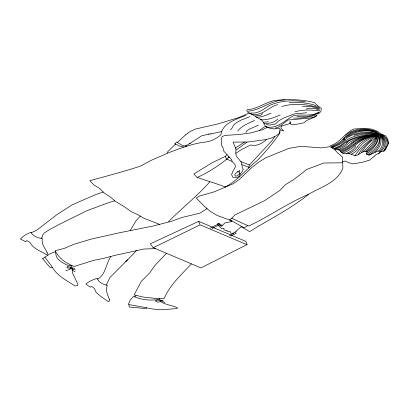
<?xml version="1.0" encoding="UTF-8"?>
<svg xmlns="http://www.w3.org/2000/svg" width="409" height="409" viewBox="0 0 409 409"><rect width="100%" height="100%" fill="white"/><g stroke="black" fill="none" stroke-linecap="round" stroke-linejoin="round"><path stroke-width="0.61" d="M219.648 224.413L219.454 223.508L218.283 223.396L217.644 223.651L217.547 224.383M342.451 162.726L342.716 157.281L337.921 153.16L334.582 149.628L330.002 146.678L321.223 147.91L300.84 146.299L288.713 148.411L265.64 157.874L259.117 161.923L251.857 167.445L239.193 179.566L233.324 183.702L214.444 191.755L198.999 196.243L196.335 198.068L204.582 206.545L210.466 211.555L217.337 215.533L228.805 219.715L231.489 221.243M280.007 129.806L279.398 133.283M279.976 131.401L279.863 133.104C273.069 142.986 265.339 152.199 256.97 160.783C246.136 169.249 237.787 180.614 225.231 186.944C216.213 183.365 206.734 180.982 197.659 177.491M248.917 167.393L249.224 164.893M374.889 155.993L375.063 155.21L379.951 152.659M41.989 237.655L42.705 234.986L44.126 233.135L48.579 230.155L59.259 224.398L86.672 210.829L106.969 203.227L114.801 200.758M167.404 153.022L167.838 151.56L175.522 144.106M41.457 238.58L41.815 237.552M243.125 169.536L242.338 171.402L240.594 173.615L239.807 173.769M240.226 174.27L239.347 176.115L237.189 177.491L232.828 177.291L231.606 174.571L232.828 171.351L235.359 166.969L235.047 164.49L232.251 161.693L231.596 159.546L223.861 151.238L223.104 148.15L221.33 144.888L221.698 142.746L221.566 139.004L222.113 136.504L225.287 135.389L238.795 134.541L251.177 132.869L260.722 130.144M239.025 172.91L239.807 170.441L237.455 171.903M130.215 230.553L136.1 220.702L140.287 216.1M70.89 267.696L69.873 269.454L65.803 270.63M110.89 256.469C106.028 263.381 105.67 274.92 97.603 279.127M245.937 132.485L246.959 130.722L249.367 129.167L258.442 125.118M274.69 136.606L272.379 140.205L249.48 164.991L240.891 161.652M237.782 131.008C241.76 125.543 248.779 123.334 254.628 120.43M366.096 153.856L367.083 152.531L367.088 151.944C362.773 149.766 359.214 155.497 354.951 155.819C351.551 153.907 347.497 153.058 343.637 153.687L341.091 152.214L339.71 150.072L335.999 149.561L330.457 145.701C340.002 142.802 344.889 132.966 353.78 129.04L364.23 128.314L372.021 129.121L377.732 131.417L380.416 133.687L385.621 135.814L387.793 139.305L388.55 143.406L386.5 147.521L384.711 150.906L381.142 151.657L378.085 150.901M226.806 159.321L228.764 156.754M209.812 181.852C197.051 196.177 182.041 208.155 168.503 221.606M134.852 296.898L135.987 295.589M160.655 300.727L161.161 300.14L163.196 300.431L160.906 300.871M230.395 129.806L232.184 127.894L233.575 125.036L236.422 122.685L241.233 120.041L250.052 116.601M166.489 253.309L155.251 265.088L149.52 273.089L141.304 281.346L134.137 294.874L143.344 297.087L154.045 298.273L164.091 298.662C169.929 284.802 181.422 274.69 191.381 263.851M136.524 250.507L125.701 261.826M193.917 173.953L211.601 163.002L225.313 156.402L226.98 154.699M127.623 259.756L109.822 277.639L106.258 285.109M236.157 231.177L241.53 226.387M177.445 142.496L185.492 134.939M174.914 143.753L176.846 141.995C179.633 143.871 182.726 146.238 186.269 145.972M236.351 231.065L233.375 233.181M262.752 113.564L260.62 115.41L255.16 115.946M237.941 171.468L234.873 174.285L235.124 176.028L236.755 176.034L238.846 174.623L239.981 174.571M266.714 139.341C262.491 143.354 256.581 146.652 250.635 144.934L241.085 149.842L235.814 153.375M378.78 153.477L380.953 151.693M374.736 155.962L368.852 160.681L368.034 160.4L365.252 161.627L356.914 163.232L352.824 163.891L348.698 162.659L345.176 160.998L342.21 162.153M226.867 159.04C217.726 166.345 207.823 172.726 197.148 177.491L194.04 174.168M47.332 255.645L49.264 254.112L55.65 251.515M342.737 163.191L342.875 168.109C337.384 182.654 320.804 186.974 308.662 194.27C290.528 208.984 269.378 219.239 249.664 231.596L241.126 226.734M279.209 133.482L276.147 135.834L271.187 138.099L265.686 139.627L248.35 141.969L233.058 142.122L235.85 148.748M236.238 149.97L246.918 142.158M185.379 146.575L186.167 146.018M259.025 130.645L264.72 126.739L265.789 126.534M189.479 143.712L201.519 135.854L208.846 134.142M42.551 258.749L47.199 255.63M207.01 208.616L200.124 213.099L181.979 217.501L171.161 221.381L153.201 226.008L119.909 232.67L90.583 239.265L73.349 244.485L64.315 248.386L55.133 250.732C58.973 258.457 66.35 263.595 74.32 266.428L93.809 260.328L104.009 258.278L114.5 255.472L143.825 249.04L155.451 248.631M235.349 148.017L244.429 142.158M185.379 134.888L189.981 131.621L195.482 129.04L217.92 123.932L238.58 117.618L248.498 113.334L250.231 113.411M185.553 146.069L190.354 143.201M229.648 235.584L233.386 233.427M247.834 225.681L244.066 227.767L229.561 219.659L232.005 218.35M212.205 228.595L219.858 224.383L218.611 223.871L210.246 228.084M230.896 236.1L236.233 233.222L234.991 232.501M232.056 220.916L230.298 221.816L224.827 222.946L221.796 226.049L221.018 226.162L220.282 225.625M261.515 130.236L266.678 127.664M318.652 112.24C311.039 116.851 301.883 114.029 293.631 115.604C284.802 120.215 276.694 129.75 265.717 126.678M378.11 150.952L369.056 155.256L366.249 153.917M308.662 194.27C287.747 203.099 269.204 216.443 248.682 226.044L231.709 218.253L235.032 214.873L264.521 200.707L280.088 190.277L285.456 184.669L293.115 179.965L303.069 172.47L306.28 169.612L323.882 163.007L342.082 162.813M247.194 244.771L245.875 241.392L198.672 221.381L150.354 243.81L153.109 247.639M31.171 232.747L36.652 230.257L56.943 214.633L72.076 204.868L95.22 194.796L103.232 192.02M70.552 265.922L71.555 265.487M317.118 114.131L318.902 113.395L320.84 111.57L321.321 108.482L315.978 104.208L314.598 102.654C301.786 99.136 287.987 99.249 274.812 100.415C265.201 102.434 257.056 109.116 247.154 109.745L246.755 110.394L247.511 112.015C252.501 114.106 256.591 117.726 261.509 119.822C263.631 121.892 264.004 125.057 266.336 126.913C270.303 128.784 275.032 129.633 279.219 128.017L280.344 130.011L283.8 130.962L281.003 128.334L281.157 125.307L288.013 120.016L310.339 118.032L315.436 116.734L316.97 115.389L314.419 117.153L306.51 120.532L303.846 122.823L294.777 124.643L292.225 124.811L290.047 123.549L290.088 121.631L290.298 123.4L281.009 126.274M280.165 115.006C273.882 117.608 267.348 120.41 260.385 119.76M271.147 113.175C266.315 114.765 261.642 117.746 256.361 117.102M245.829 115.333C236.233 119.484 222.557 122.751 220.845 134.883C215.926 138.983 209.832 142.066 203.35 142.25C193.206 143.866 183.431 147.025 173.876 150.757C167.066 153.165 160.645 156.315 153.978 159.106C147.823 161.632 142.516 165.865 136.013 167.562C120.752 172.388 105.256 176.468 89.816 180.64L93.773 184.827L99.883 188.656L104.203 192.93L110.272 196.908L115.358 201.325L124.919 207.153L131.279 211.719L137.899 214.669L143.789 218.207L159.536 224.377M277.675 104.638C268.386 107.046 261.29 117.245 250.763 114.024M281.821 106.534C291.77 103.477 302.594 103.866 312.66 106.12A9.494 5.481 0 0 1 319.317 109.239M221.755 131.524L210.676 133.988M233.498 233.135L231.857 233.437L230.492 232.925L230.395 231.632L228.345 231.801L226.826 230.87L227.026 230.364L225.17 230.308L224.239 229.827L223.749 229.035L224.045 228.585L222.235 228.784L221.116 228.191L218.084 225.313M295.063 111.841C302.926 109.351 311.454 109.796 319.526 110.982M331.571 147.777L332.696 147.496M306.28 108.912L309.996 108.242L315.094 108.538L319.419 110.159M248.171 111.217C261.269 109.955 271.699 99.76 285.15 99.919M306.781 112.736L294.291 113.922L283.58 118.032L278.728 120.824L275.518 123.978L269.797 125.088L266.341 124.556M263.151 122.255L268.483 121.79M208.467 134.075L211.018 133.907M289.183 102.424L300.436 102.286L310.262 103.973A17.429 10.061 0 0 1 319.644 108.298M250.824 112.92C258.202 114.121 263.677 108.881 269.557 105.496C280.789 100.317 293.519 100 305.569 101.846M183.973 147.005L179.352 145.967L174.914 143.82M128.932 304.562L146.514 307.747M225.016 186.847L225.778 187.02M159.888 300.579L157.854 299.991L155.313 300.871L157.603 302.195L159.888 301.755L161.161 300.727L164.975 302.634M228.227 157.266L229.832 157.782M219.326 224.28L222.174 225.308M241.765 164.602L248.979 167.342M218.82 225.006L221.407 225.993M200.568 225.016L246.862 244.633L200.983 267.921L153.247 247.696L200.093 224.873L198.672 221.381M226.811 159.137L231.918 161.366M75.21 271.658L72.92 270.63L71.652 268.427M42.592 258.667L49.852 267.292L52.291 267.358C57.449 275.983 66.892 280.635 75.036 285.998L77.429 285.625L77.955 284.408L72.521 273.094L71.912 266.637L71.151 265.901L66.529 264.868L61.478 262.067L57.408 258.534L55.997 255.231L55.496 251.238M44.939 257.225L52.47 267.374M239.101 172.731L239.863 173.764M46.8 252.353L47.868 253.856L46.621 254.72C40.915 250.942 33.267 249.045 30.061 242.486L26.708 240.656L25.552 241.719L20.45 238.994A30.256 17.469 0 0 1 30.951 232.312A15.046 8.686 0 0 0 42.352 238.595C41.058 243.928 44.857 248.007 47.153 252.353M159.362 298.575L161.028 301.898C166.034 304.909 171.923 305.283 177.184 307.624L177.399 308.504C167.163 309.362 156.514 310.523 146.483 307.747L146.228 308.652L129.413 307.001L128.549 303.846L130.302 300.022L133.625 296.346A28.011 16.171 0 0 0 159.382 299.403M225.313 156.402L226.56 159.137M243.15 169.352L242.43 167.588L241.382 162.393L236.228 155.875L235.799 153.027L235.947 148.973M109.295 299.342C107.792 294.792 105.026 290.185 107.368 285.349A15.046 8.686 0 0 1 97.347 278.325A30.256 17.469 0 0 0 85.854 283.999L90.195 287.184L91.406 286.315L94.361 288.365L96.187 292.532L100.614 296.254L108.278 301.653L109.602 300.722L109.295 299.286M318.989 112.449A24.356 14.059 0 0 1 296.914 116.509M316.208 114.811A35.578 20.542 0 0 1 293.647 118.022M277.788 118.871A13.272 7.664 0 0 1 264.05 123.4M280.242 125.195A6.483 3.742 0 0 1 275.334 128.027M302.481 106.693A15.552 8.978 0 0 1 317.686 108.676M377.563 135.088A50.614 29.223 0 0 1 366.413 151.601M353.524 142.312A42.638 24.617 0 0 1 374.92 135.134M353.448 142.358A39.387 22.74 0 0 1 340.462 150.87M355.85 143.467A47.009 27.142 0 0 1 377.164 134.581M355.769 143.421A55.266 31.907 0 0 1 341.5 152.491M334.695 148.743A24.811 14.325 0 0 0 343.514 144.116A37.413 21.6 0 0 1 377.645 134.392M358.402 154.382A92.086 53.165 0 0 1 371.551 139.944M353.366 144.254A37.858 21.856 0 0 1 340.702 151.657M351.443 142.961A30.828 17.797 0 0 1 339.342 150.129M343.115 139.725A113.048 65.266 0 0 1 350.569 132.925M350.651 132.879A20.772 11.994 0 0 1 373.565 131.018M354.015 135.282A30.803 17.781 0 0 1 379.486 134.07M353.442 144.208A40.276 23.252 0 0 1 378.606 134.673M351.285 143.145A34.264 19.78 0 0 1 377.645 134.766M381.812 134.484A22.848 13.19 0 0 1 388.207 143.825M380.288 134.346A28.809 16.631 0 0 1 383.397 151.136M379.808 134.346A30.66 17.699 0 0 1 380.033 151.32M379.567 134.484A36.963 21.34 0 0 1 374.905 152.245M378.366 134.438A178.176 102.869 0 0 1 363.131 151.836M376.919 136.846A77.286 44.622 0 0 1 365.534 151.279M355.764 146.289A23.139 13.359 0 0 1 346.546 153.365M354.802 145.64A34.387 19.852 0 0 1 342.619 153.135M354.884 145.686A42.357 24.453 0 0 1 378.044 134.719M357.129 147.071A39.208 22.633 0 0 1 379.409 134.484M357.205 147.117A22.224 12.832 0 0 1 348.468 153.641M358.647 148.043A23.062 13.313 0 0 1 351.351 154.198M358.805 147.951A44.985 25.971 0 0 1 377.563 135.272M377.967 134.581A41.125 23.742 0 0 0 349.68 142.312A35.394 20.435 0 0 1 337.66 149.806M346.239 142.358A40.389 23.318 0 0 1 377.804 135.134M348.079 141.759A26.457 15.276 0 0 1 335.416 149.162M334.056 148.375A28.691 16.564 0 0 0 345.278 141.248A31.207 18.016 0 0 1 379.245 134.484M361.449 152.434A97.199 56.115 0 0 1 379.486 134.719M354.956 155.906A95.466 55.118 0 0 1 379.087 134.392M378.207 134.627A42.536 24.56 0 0 1 366.975 152.02M378.606 135.226A49.203 28.405 0 0 1 366.413 154.009M379.966 133.978A47.245 27.28 0 0 1 367.855 154.561M379.649 134.162A34.382 19.852 0 0 1 378.831 151.09M378.765 135.226A35.767 20.649 0 0 1 369.133 154.929M348.565 136.299A23.354 13.482 0 0 1 376.684 132.081M346.403 137.552A19.944 11.513 0 0 1 376.924 132.777M344.879 138.799A30.419 17.561 0 0 1 332.374 146.662M345.119 139.955A30.031 17.342 0 0 1 332.532 147.312M344.639 137.271A33.778 19.504 0 0 1 331.893 146.202M344.879 139.909A25.859 14.928 0 0 1 378.366 133.61M345.119 136.626A19.591 11.309 0 0 1 360.426 129.239A19.591 11.309 0 0 1 379.005 133.421M380.37 135.042A26.672 15.399 0 0 1 381.392 151.182M380.851 134.392A24.111 13.921 0 0 1 384.68 150.026M67.582 266.668L66.82 267.696L70.634 268.427L71.396 267.987L73.686 268.135L75.21 269.311L73.686 269.603L69.617 266.959L67.582 266.668"/></g></svg>
